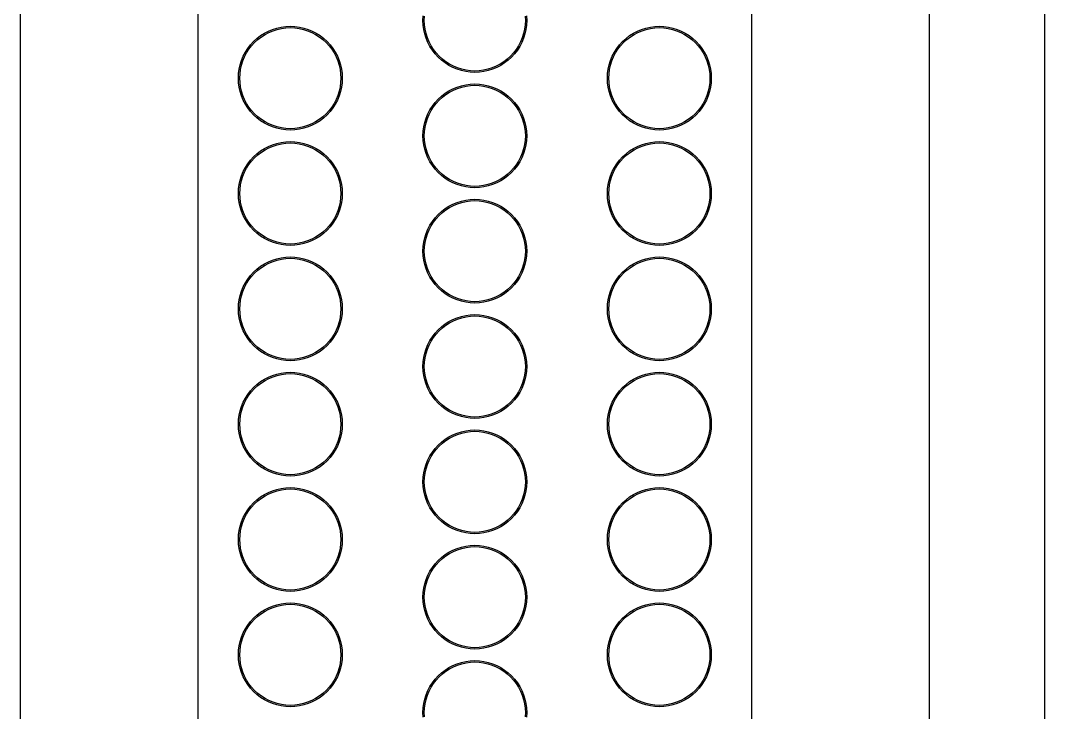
# Model space of a CAD drawing. Header units: millimetres. Extents: x 0 to 2022, y -1000001 to 2287.
# Drawn here: x 120 to 564, y 835 to 1135 of the extents above; entities that cross this region are included whole.
import ezdxf

# ---------------------------------------------------------------- set-up
doc = ezdxf.new("R2010")
doc.units = ezdxf.units.MM
doc.layers.add('DRAWING', color=7, linetype='Continuous')

msp = doc.modelspace()

# ---------------------------------------------------------------- linework, layer by layer
at = {"layer": 'DRAWING', "linetype": 'CONTINUOUS', "true_color": 0x111111}
for p, q in [((120, 320), (120, 2200)), ((120, 320), (120, 2200)), ((514, 2200), (514, 320)), ((514, 2200), (514, 320))]:
    msp.add_line(p, q, dxfattribs=at)
at = {"layer": 'DRAWING', "linetype": 'CONTINUOUS', "true_color": 0xff6a00}
msp.add_line((564, 2200), (564, 320), dxfattribs=at)
at = {"layer": 'DRAWING', "linetype": 'CONTINUOUS', "true_color": 0x222222}
for p, q in [((197, 335), (197, 2185)), ((437, 2185), (437, 335))]:
    msp.add_line(p, q, dxfattribs=at)
at = {"layer": 'DRAWING', "linetype": 'CONTINUOUS', "true_color": 0xff1a1a}
for points in [[(339.41, 1136.96), (339.5, 1135), (339.5, 1135), (339.41, 1133.04), (339.16, 1131.09), (338.73, 1129.18), (338.14, 1127.3), (337.39, 1125.49), (336.49, 1123.75), (335.43, 1122.09), (334.24, 1120.54), (332.91, 1119.09), (331.46, 1117.76), (329.91, 1116.57), (328.25, 1115.51), (326.51, 1114.61), (324.7, 1113.86), (322.82, 1113.27), (320.91, 1112.84), (318.96, 1112.59), (317, 1112.5), (315.04, 1112.59), (313.09, 1112.84), (311.18, 1113.27), (309.3, 1113.86), (307.49, 1114.61), (305.75, 1115.51), (304.09, 1116.57), (302.54, 1117.76), (301.09, 1119.09), (299.76, 1120.54), (298.57, 1122.09), (297.51, 1123.75), (296.61, 1125.49), (295.86, 1127.3), (295.27, 1129.18), (294.84, 1131.09), (294.59, 1133.04), (294.5, 1135), (294.59, 1136.96)], [(294.59, 833.04), (294.5, 835), (294.59, 836.96), (294.84, 838.91), (295.27, 840.82), (295.86, 842.7), (296.61, 844.51), (297.51, 846.25), (298.57, 847.91), (299.76, 849.46), (301.09, 850.91), (302.54, 852.24), (304.09, 853.43), (305.75, 854.49), (307.49, 855.39), (309.3, 856.14), (311.18, 856.73), (313.09, 857.16), (315.04, 857.41), (317, 857.5), (318.96, 857.41), (320.91, 857.16), (322.82, 856.73), (324.7, 856.14), (326.51, 855.39), (328.25, 854.49), (329.91, 853.43), (331.46, 852.24), (332.91, 850.91), (334.24, 849.46), (335.43, 847.91), (336.49, 846.25), (337.39, 844.51), (338.14, 842.7), (338.73, 840.82), (339.16, 838.91), (339.41, 836.96), (339.5, 835), (339.5, 835), (339.41, 833.04)]]:
    msp.add_lwpolyline(points, dxfattribs=at)
at = {"layer": 'DRAWING', "linetype": 'CONTINUOUS', "true_color": 0x111111}
for points in [[(338.82, 1136.91), (338.9, 1135), (338.9, 1135), (338.82, 1133.09), (338.57, 1131.2), (338.15, 1129.33), (337.58, 1127.51), (336.85, 1125.74), (335.97, 1124.05), (334.94, 1122.44), (333.78, 1120.92), (332.49, 1119.51), (331.08, 1118.22), (329.56, 1117.06), (327.95, 1116.03), (326.26, 1115.15), (324.49, 1114.42), (322.67, 1113.85), (320.8, 1113.43), (318.91, 1113.18), (317, 1113.1), (315.09, 1113.18), (313.2, 1113.43), (311.33, 1113.85), (309.51, 1114.42), (307.74, 1115.15), (306.05, 1116.03), (304.44, 1117.06), (302.92, 1118.22), (301.51, 1119.51), (300.22, 1120.92), (299.06, 1122.44), (298.03, 1124.05), (297.15, 1125.74), (296.42, 1127.51), (295.85, 1129.33), (295.43, 1131.2), (295.18, 1133.09), (295.1, 1135), (295.18, 1136.91)], [(295.18, 833.09), (295.1, 835), (295.18, 836.91), (295.43, 838.8), (295.85, 840.67), (296.42, 842.49), (297.15, 844.26), (298.03, 845.95), (299.06, 847.56), (300.22, 849.08), (301.51, 850.49), (302.92, 851.78), (304.44, 852.94), (306.05, 853.97), (307.74, 854.85), (309.51, 855.58), (311.33, 856.15), (313.2, 856.57), (315.09, 856.82), (317, 856.9), (318.91, 856.82), (320.8, 856.57), (322.67, 856.15), (324.49, 855.58), (326.26, 854.85), (327.95, 853.97), (329.56, 852.94), (331.08, 851.78), (332.49, 850.49), (333.78, 849.08), (334.94, 847.56), (335.97, 845.95), (336.85, 844.26), (337.58, 842.49), (338.15, 840.67), (338.57, 838.8), (338.82, 836.91), (338.9, 835), (338.9, 835), (338.82, 833.09)]]:
    msp.add_lwpolyline(points, dxfattribs=at)
at = {"layer": 'DRAWING', "linetype": 'CONTINUOUS', "true_color": 0xff1a1a}
for points in [[(259.5, 1110), (259.41, 1108.04), (259.16, 1106.09), (258.73, 1104.18), (258.14, 1102.3), (257.39, 1100.49), (256.49, 1098.75), (255.43, 1097.09), (254.24, 1095.54), (252.91, 1094.09), (251.46, 1092.76), (249.91, 1091.57), (248.25, 1090.51), (246.51, 1089.61), (244.7, 1088.86), (242.82, 1088.27), (240.91, 1087.84), (238.96, 1087.59), (237, 1087.5), (235.04, 1087.59), (233.09, 1087.84), (231.18, 1088.27), (229.3, 1088.86), (227.49, 1089.61), (225.75, 1090.51), (224.09, 1091.57), (222.54, 1092.76), (221.09, 1094.09), (219.76, 1095.54), (218.57, 1097.09), (217.51, 1098.75), (216.61, 1100.49), (215.86, 1102.3), (215.27, 1104.18), (214.84, 1106.09), (214.59, 1108.04), (214.5, 1110), (214.59, 1111.96), (214.84, 1113.91), (215.27, 1115.82), (215.86, 1117.7), (216.61, 1119.51), (217.51, 1121.25), (218.57, 1122.91), (219.76, 1124.46), (221.09, 1125.91), (222.54, 1127.24), (224.09, 1128.43), (225.75, 1129.49), (227.49, 1130.39), (229.3, 1131.14), (231.18, 1131.73), (233.09, 1132.16), (235.04, 1132.41), (237, 1132.5), (238.96, 1132.41), (240.91, 1132.16), (242.82, 1131.73), (244.7, 1131.14), (246.51, 1130.39), (248.25, 1129.49), (249.91, 1128.43), (251.46, 1127.24), (252.91, 1125.91), (254.24, 1124.46), (255.43, 1122.91), (256.49, 1121.25), (257.39, 1119.51), (258.14, 1117.7), (258.73, 1115.82), (259.16, 1113.91), (259.41, 1111.96), (259.5, 1110)], [(419.5, 1110), (419.41, 1108.04), (419.16, 1106.09), (418.73, 1104.18), (418.14, 1102.3), (417.39, 1100.49), (416.49, 1098.75), (415.43, 1097.09), (414.24, 1095.54), (412.91, 1094.09), (411.46, 1092.76), (409.91, 1091.57), (408.25, 1090.51), (406.51, 1089.61), (404.7, 1088.86), (402.82, 1088.27), (400.91, 1087.84), (398.96, 1087.59), (397, 1087.5), (395.04, 1087.59), (393.09, 1087.84), (391.18, 1088.27), (389.3, 1088.86), (387.49, 1089.61), (385.75, 1090.51), (384.09, 1091.57), (382.54, 1092.76), (381.09, 1094.09), (379.76, 1095.54), (378.57, 1097.09), (377.51, 1098.75), (376.61, 1100.49), (375.86, 1102.3), (375.27, 1104.18), (374.84, 1106.09), (374.59, 1108.04), (374.5, 1110), (374.59, 1111.96), (374.84, 1113.91), (375.27, 1115.82), (375.86, 1117.7), (376.61, 1119.51), (377.51, 1121.25), (378.57, 1122.91), (379.76, 1124.46), (381.09, 1125.91), (382.54, 1127.24), (384.09, 1128.43), (385.75, 1129.49), (387.49, 1130.39), (389.3, 1131.14), (391.18, 1131.73), (393.09, 1132.16), (395.04, 1132.41), (397, 1132.5), (398.96, 1132.41), (400.91, 1132.16), (402.82, 1131.73), (404.7, 1131.14), (406.51, 1130.39), (408.25, 1129.49), (409.91, 1128.43), (411.46, 1127.24), (412.91, 1125.91), (414.24, 1124.46), (415.43, 1122.91), (416.49, 1121.25), (417.39, 1119.51), (418.14, 1117.7), (418.73, 1115.82), (419.16, 1113.91), (419.41, 1111.96), (419.5, 1110)], [(339.5, 1085), (339.41, 1083.04), (339.16, 1081.09), (338.73, 1079.18), (338.14, 1077.3), (337.39, 1075.49), (336.49, 1073.75), (335.43, 1072.09), (334.24, 1070.54), (332.91, 1069.09), (331.46, 1067.76), (329.91, 1066.57), (328.25, 1065.51), (326.51, 1064.61), (324.7, 1063.86), (322.82, 1063.27), (320.91, 1062.84), (318.96, 1062.59), (317, 1062.5), (315.04, 1062.59), (313.09, 1062.84), (311.18, 1063.27), (309.3, 1063.86), (307.49, 1064.61), (305.75, 1065.51), (304.09, 1066.57), (302.54, 1067.76), (301.09, 1069.09), (299.76, 1070.54), (298.57, 1072.09), (297.51, 1073.75), (296.61, 1075.49), (295.86, 1077.3), (295.27, 1079.18), (294.84, 1081.09), (294.59, 1083.04), (294.5, 1085), (294.59, 1086.96), (294.84, 1088.91), (295.27, 1090.82), (295.86, 1092.7), (296.61, 1094.51), (297.51, 1096.25), (298.57, 1097.91), (299.76, 1099.46), (301.09, 1100.91), (302.54, 1102.24), (304.09, 1103.43), (305.75, 1104.49), (307.49, 1105.39), (309.3, 1106.14), (311.18, 1106.73), (313.09, 1107.16), (315.04, 1107.41), (317, 1107.5), (318.96, 1107.41), (320.91, 1107.16), (322.82, 1106.73), (324.7, 1106.14), (326.51, 1105.39), (328.25, 1104.49), (329.91, 1103.43), (331.46, 1102.24), (332.91, 1100.91), (334.24, 1099.46), (335.43, 1097.91), (336.49, 1096.25), (337.39, 1094.51), (338.14, 1092.7), (338.73, 1090.82), (339.16, 1088.91), (339.41, 1086.96), (339.5, 1085)], [(259.5, 1060), (259.41, 1058.04), (259.16, 1056.09), (258.73, 1054.18), (258.14, 1052.3), (257.39, 1050.49), (256.49, 1048.75), (255.43, 1047.09), (254.24, 1045.54), (252.91, 1044.09), (251.46, 1042.76), (249.91, 1041.57), (248.25, 1040.51), (246.51, 1039.61), (244.7, 1038.86), (242.82, 1038.27), (240.91, 1037.84), (238.96, 1037.59), (237, 1037.5), (235.04, 1037.59), (233.09, 1037.84), (231.18, 1038.27), (229.3, 1038.86), (227.49, 1039.61), (225.75, 1040.51), (224.09, 1041.57), (222.54, 1042.76), (221.09, 1044.09), (219.76, 1045.54), (218.57, 1047.09), (217.51, 1048.75), (216.61, 1050.49), (215.86, 1052.3), (215.27, 1054.18), (214.84, 1056.09), (214.59, 1058.04), (214.5, 1060), (214.59, 1061.96), (214.84, 1063.91), (215.27, 1065.82), (215.86, 1067.7), (216.61, 1069.51), (217.51, 1071.25), (218.57, 1072.91), (219.76, 1074.46), (221.09, 1075.91), (222.54, 1077.24), (224.09, 1078.43), (225.75, 1079.49), (227.49, 1080.39), (229.3, 1081.14), (231.18, 1081.73), (233.09, 1082.16), (235.04, 1082.41), (237, 1082.5), (238.96, 1082.41), (240.91, 1082.16), (242.82, 1081.73), (244.7, 1081.14), (246.51, 1080.39), (248.25, 1079.49), (249.91, 1078.43), (251.46, 1077.24), (252.91, 1075.91), (254.24, 1074.46), (255.43, 1072.91), (256.49, 1071.25), (257.39, 1069.51), (258.14, 1067.7), (258.73, 1065.82), (259.16, 1063.91), (259.41, 1061.96), (259.5, 1060)], [(419.5, 1060), (419.41, 1058.04), (419.16, 1056.09), (418.73, 1054.18), (418.14, 1052.3), (417.39, 1050.49), (416.49, 1048.75), (415.43, 1047.09), (414.24, 1045.54), (412.91, 1044.09), (411.46, 1042.76), (409.91, 1041.57), (408.25, 1040.51), (406.51, 1039.61), (404.7, 1038.86), (402.82, 1038.27), (400.91, 1037.84), (398.96, 1037.59), (397, 1037.5), (395.04, 1037.59), (393.09, 1037.84), (391.18, 1038.27), (389.3, 1038.86), (387.49, 1039.61), (385.75, 1040.51), (384.09, 1041.57), (382.54, 1042.76), (381.09, 1044.09), (379.76, 1045.54), (378.57, 1047.09), (377.51, 1048.75), (376.61, 1050.49), (375.86, 1052.3), (375.27, 1054.18), (374.84, 1056.09), (374.59, 1058.04), (374.5, 1060), (374.59, 1061.96), (374.84, 1063.91), (375.27, 1065.82), (375.86, 1067.7), (376.61, 1069.51), (377.51, 1071.25), (378.57, 1072.91), (379.76, 1074.46), (381.09, 1075.91), (382.54, 1077.24), (384.09, 1078.43), (385.75, 1079.49), (387.49, 1080.39), (389.3, 1081.14), (391.18, 1081.73), (393.09, 1082.16), (395.04, 1082.41), (397, 1082.5), (398.96, 1082.41), (400.91, 1082.16), (402.82, 1081.73), (404.7, 1081.14), (406.51, 1080.39), (408.25, 1079.49), (409.91, 1078.43), (411.46, 1077.24), (412.91, 1075.91), (414.24, 1074.46), (415.43, 1072.91), (416.49, 1071.25), (417.39, 1069.51), (418.14, 1067.7), (418.73, 1065.82), (419.16, 1063.91), (419.41, 1061.96), (419.5, 1060)], [(339.5, 1035), (339.41, 1033.04), (339.16, 1031.09), (338.73, 1029.18), (338.14, 1027.3), (337.39, 1025.49), (336.49, 1023.75), (335.43, 1022.09), (334.24, 1020.54), (332.91, 1019.09), (331.46, 1017.76), (329.91, 1016.57), (328.25, 1015.51), (326.51, 1014.61), (324.7, 1013.86), (322.82, 1013.27), (320.91, 1012.84), (318.96, 1012.59), (317, 1012.5), (315.04, 1012.59), (313.09, 1012.84), (311.18, 1013.27), (309.3, 1013.86), (307.49, 1014.61), (305.75, 1015.51), (304.09, 1016.57), (302.54, 1017.76), (301.09, 1019.09), (299.76, 1020.54), (298.57, 1022.09), (297.51, 1023.75), (296.61, 1025.49), (295.86, 1027.3), (295.27, 1029.18), (294.84, 1031.09), (294.59, 1033.04), (294.5, 1035), (294.59, 1036.96), (294.84, 1038.91), (295.27, 1040.82), (295.86, 1042.7), (296.61, 1044.51), (297.51, 1046.25), (298.57, 1047.91), (299.76, 1049.46), (301.09, 1050.91), (302.54, 1052.24), (304.09, 1053.43), (305.75, 1054.49), (307.49, 1055.39), (309.3, 1056.14), (311.18, 1056.73), (313.09, 1057.16), (315.04, 1057.41), (317, 1057.5), (318.96, 1057.41), (320.91, 1057.16), (322.82, 1056.73), (324.7, 1056.14), (326.51, 1055.39), (328.25, 1054.49), (329.91, 1053.43), (331.46, 1052.24), (332.91, 1050.91), (334.24, 1049.46), (335.43, 1047.91), (336.49, 1046.25), (337.39, 1044.51), (338.14, 1042.7), (338.73, 1040.82), (339.16, 1038.91), (339.41, 1036.96), (339.5, 1035)], [(259.5, 1010), (259.41, 1008.04), (259.16, 1006.09), (258.73, 1004.18), (258.14, 1002.3), (257.39, 1000.49), (256.49, 998.75), (255.43, 997.09), (254.24, 995.54), (252.91, 994.09), (251.46, 992.76), (249.91, 991.57), (248.25, 990.51), (246.51, 989.61), (244.7, 988.86), (242.82, 988.27), (240.91, 987.84), (238.96, 987.59), (237, 987.5), (235.04, 987.59), (233.09, 987.84), (231.18, 988.27), (229.3, 988.86), (227.49, 989.61), (225.75, 990.51), (224.09, 991.57), (222.54, 992.76), (221.09, 994.09), (219.76, 995.54), (218.57, 997.09), (217.51, 998.75), (216.61, 1000.49), (215.86, 1002.3), (215.27, 1004.18), (214.84, 1006.09), (214.59, 1008.04), (214.5, 1010), (214.59, 1011.96), (214.84, 1013.91), (215.27, 1015.82), (215.86, 1017.7), (216.61, 1019.51), (217.51, 1021.25), (218.57, 1022.91), (219.76, 1024.46), (221.09, 1025.91), (222.54, 1027.24), (224.09, 1028.43), (225.75, 1029.49), (227.49, 1030.39), (229.3, 1031.14), (231.18, 1031.73), (233.09, 1032.16), (235.04, 1032.41), (237, 1032.5), (238.96, 1032.41), (240.91, 1032.16), (242.82, 1031.73), (244.7, 1031.14), (246.51, 1030.39), (248.25, 1029.49), (249.91, 1028.43), (251.46, 1027.24), (252.91, 1025.91), (254.24, 1024.46), (255.43, 1022.91), (256.49, 1021.25), (257.39, 1019.51), (258.14, 1017.7), (258.73, 1015.82), (259.16, 1013.91), (259.41, 1011.96), (259.5, 1010)], [(419.5, 1010), (419.41, 1008.04), (419.16, 1006.09), (418.73, 1004.18), (418.14, 1002.3), (417.39, 1000.49), (416.49, 998.75), (415.43, 997.09), (414.24, 995.54), (412.91, 994.09), (411.46, 992.76), (409.91, 991.57), (408.25, 990.51), (406.51, 989.61), (404.7, 988.86), (402.82, 988.27), (400.91, 987.84), (398.96, 987.59), (397, 987.5), (395.04, 987.59), (393.09, 987.84), (391.18, 988.27), (389.3, 988.86), (387.49, 989.61), (385.75, 990.51), (384.09, 991.57), (382.54, 992.76), (381.09, 994.09), (379.76, 995.54), (378.57, 997.09), (377.51, 998.75), (376.61, 1000.49), (375.86, 1002.3), (375.27, 1004.18), (374.84, 1006.09), (374.59, 1008.04), (374.5, 1010), (374.59, 1011.96), (374.84, 1013.91), (375.27, 1015.82), (375.86, 1017.7), (376.61, 1019.51), (377.51, 1021.25), (378.57, 1022.91), (379.76, 1024.46), (381.09, 1025.91), (382.54, 1027.24), (384.09, 1028.43), (385.75, 1029.49), (387.49, 1030.39), (389.3, 1031.14), (391.18, 1031.73), (393.09, 1032.16), (395.04, 1032.41), (397, 1032.5), (398.96, 1032.41), (400.91, 1032.16), (402.82, 1031.73), (404.7, 1031.14), (406.51, 1030.39), (408.25, 1029.49), (409.91, 1028.43), (411.46, 1027.24), (412.91, 1025.91), (414.24, 1024.46), (415.43, 1022.91), (416.49, 1021.25), (417.39, 1019.51), (418.14, 1017.7), (418.73, 1015.82), (419.16, 1013.91), (419.41, 1011.96), (419.5, 1010)], [(339.5, 985), (339.41, 983.04), (339.16, 981.09), (338.73, 979.18), (338.14, 977.3), (337.39, 975.49), (336.49, 973.75), (335.43, 972.09), (334.24, 970.54), (332.91, 969.09), (331.46, 967.76), (329.91, 966.57), (328.25, 965.51), (326.51, 964.61), (324.7, 963.86), (322.82, 963.27), (320.91, 962.84), (318.96, 962.59), (317, 962.5), (315.04, 962.59), (313.09, 962.84), (311.18, 963.27), (309.3, 963.86), (307.49, 964.61), (305.75, 965.51), (304.09, 966.57), (302.54, 967.76), (301.09, 969.09), (299.76, 970.54), (298.57, 972.09), (297.51, 973.75), (296.61, 975.49), (295.86, 977.3), (295.27, 979.18), (294.84, 981.09), (294.59, 983.04), (294.5, 985), (294.59, 986.96), (294.84, 988.91), (295.27, 990.82), (295.86, 992.7), (296.61, 994.51), (297.51, 996.25), (298.57, 997.91), (299.76, 999.46), (301.09, 1000.91), (302.54, 1002.24), (304.09, 1003.43), (305.75, 1004.49), (307.49, 1005.39), (309.3, 1006.14), (311.18, 1006.73), (313.09, 1007.16), (315.04, 1007.41), (317, 1007.5), (318.96, 1007.41), (320.91, 1007.16), (322.82, 1006.73), (324.7, 1006.14), (326.51, 1005.39), (328.25, 1004.49), (329.91, 1003.43), (331.46, 1002.24), (332.91, 1000.91), (334.24, 999.46), (335.43, 997.91), (336.49, 996.25), (337.39, 994.51), (338.14, 992.7), (338.73, 990.82), (339.16, 988.91), (339.41, 986.96), (339.5, 985)], [(259.5, 960), (259.41, 958.04), (259.16, 956.09), (258.73, 954.18), (258.14, 952.3), (257.39, 950.49), (256.49, 948.75), (255.43, 947.09), (254.24, 945.54), (252.91, 944.09), (251.46, 942.76), (249.91, 941.57), (248.25, 940.51), (246.51, 939.61), (244.7, 938.86), (242.82, 938.27), (240.91, 937.84), (238.96, 937.59), (237, 937.5), (235.04, 937.59), (233.09, 937.84), (231.18, 938.27), (229.3, 938.86), (227.49, 939.61), (225.75, 940.51), (224.09, 941.57), (222.54, 942.76), (221.09, 944.09), (219.76, 945.54), (218.57, 947.09), (217.51, 948.75), (216.61, 950.49), (215.86, 952.3), (215.27, 954.18), (214.84, 956.09), (214.59, 958.04), (214.5, 960), (214.59, 961.96), (214.84, 963.91), (215.27, 965.82), (215.86, 967.7), (216.61, 969.51), (217.51, 971.25), (218.57, 972.91), (219.76, 974.46), (221.09, 975.91), (222.54, 977.24), (224.09, 978.43), (225.75, 979.49), (227.49, 980.39), (229.3, 981.14), (231.18, 981.73), (233.09, 982.16), (235.04, 982.41), (237, 982.5), (238.96, 982.41), (240.91, 982.16), (242.82, 981.73), (244.7, 981.14), (246.51, 980.39), (248.25, 979.49), (249.91, 978.43), (251.46, 977.24), (252.91, 975.91), (254.24, 974.46), (255.43, 972.91), (256.49, 971.25), (257.39, 969.51), (258.14, 967.7), (258.73, 965.82), (259.16, 963.91), (259.41, 961.96), (259.5, 960)], [(419.5, 960), (419.41, 958.04), (419.16, 956.09), (418.73, 954.18), (418.14, 952.3), (417.39, 950.49), (416.49, 948.75), (415.43, 947.09), (414.24, 945.54), (412.91, 944.09), (411.46, 942.76), (409.91, 941.57), (408.25, 940.51), (406.51, 939.61), (404.7, 938.86), (402.82, 938.27), (400.91, 937.84), (398.96, 937.59), (397, 937.5), (395.04, 937.59), (393.09, 937.84), (391.18, 938.27), (389.3, 938.86), (387.49, 939.61), (385.75, 940.51), (384.09, 941.57), (382.54, 942.76), (381.09, 944.09), (379.76, 945.54), (378.57, 947.09), (377.51, 948.75), (376.61, 950.49), (375.86, 952.3), (375.27, 954.18), (374.84, 956.09), (374.59, 958.04), (374.5, 960), (374.59, 961.96), (374.84, 963.91), (375.27, 965.82), (375.86, 967.7), (376.61, 969.51), (377.51, 971.25), (378.57, 972.91), (379.76, 974.46), (381.09, 975.91), (382.54, 977.24), (384.09, 978.43), (385.75, 979.49), (387.49, 980.39), (389.3, 981.14), (391.18, 981.73), (393.09, 982.16), (395.04, 982.41), (397, 982.5), (398.96, 982.41), (400.91, 982.16), (402.82, 981.73), (404.7, 981.14), (406.51, 980.39), (408.25, 979.49), (409.91, 978.43), (411.46, 977.24), (412.91, 975.91), (414.24, 974.46), (415.43, 972.91), (416.49, 971.25), (417.39, 969.51), (418.14, 967.7), (418.73, 965.82), (419.16, 963.91), (419.41, 961.96), (419.5, 960)], [(339.5, 935), (339.41, 933.04), (339.16, 931.09), (338.73, 929.18), (338.14, 927.3), (337.39, 925.49), (336.49, 923.75), (335.43, 922.09), (334.24, 920.54), (332.91, 919.09), (331.46, 917.76), (329.91, 916.57), (328.25, 915.51), (326.51, 914.61), (324.7, 913.86), (322.82, 913.27), (320.91, 912.84), (318.96, 912.59), (317, 912.5), (315.04, 912.59), (313.09, 912.84), (311.18, 913.27), (309.3, 913.86), (307.49, 914.61), (305.75, 915.51), (304.09, 916.57), (302.54, 917.76), (301.09, 919.09), (299.76, 920.54), (298.57, 922.09), (297.51, 923.75), (296.61, 925.49), (295.86, 927.3), (295.27, 929.18), (294.84, 931.09), (294.59, 933.04), (294.5, 935), (294.59, 936.96), (294.84, 938.91), (295.27, 940.82), (295.86, 942.7), (296.61, 944.51), (297.51, 946.25), (298.57, 947.91), (299.76, 949.46), (301.09, 950.91), (302.54, 952.24), (304.09, 953.43), (305.75, 954.49), (307.49, 955.39), (309.3, 956.14), (311.18, 956.73), (313.09, 957.16), (315.04, 957.41), (317, 957.5), (318.96, 957.41), (320.91, 957.16), (322.82, 956.73), (324.7, 956.14), (326.51, 955.39), (328.25, 954.49), (329.91, 953.43), (331.46, 952.24), (332.91, 950.91), (334.24, 949.46), (335.43, 947.91), (336.49, 946.25), (337.39, 944.51), (338.14, 942.7), (338.73, 940.82), (339.16, 938.91), (339.41, 936.96), (339.5, 935)], [(259.5, 910), (259.41, 908.04), (259.16, 906.09), (258.73, 904.18), (258.14, 902.3), (257.39, 900.49), (256.49, 898.75), (255.43, 897.09), (254.24, 895.54), (252.91, 894.09), (251.46, 892.76), (249.91, 891.57), (248.25, 890.51), (246.51, 889.61), (244.7, 888.86), (242.82, 888.27), (240.91, 887.84), (238.96, 887.59), (237, 887.5), (235.04, 887.59), (233.09, 887.84), (231.18, 888.27), (229.3, 888.86), (227.49, 889.61), (225.75, 890.51), (224.09, 891.57), (222.54, 892.76), (221.09, 894.09), (219.76, 895.54), (218.57, 897.09), (217.51, 898.75), (216.61, 900.49), (215.86, 902.3), (215.27, 904.18), (214.84, 906.09), (214.59, 908.04), (214.5, 910), (214.59, 911.96), (214.84, 913.91), (215.27, 915.82), (215.86, 917.7), (216.61, 919.51), (217.51, 921.25), (218.57, 922.91), (219.76, 924.46), (221.09, 925.91), (222.54, 927.24), (224.09, 928.43), (225.75, 929.49), (227.49, 930.39), (229.3, 931.14), (231.18, 931.73), (233.09, 932.16), (235.04, 932.41), (237, 932.5), (238.96, 932.41), (240.91, 932.16), (242.82, 931.73), (244.7, 931.14), (246.51, 930.39), (248.25, 929.49), (249.91, 928.43), (251.46, 927.24), (252.91, 925.91), (254.24, 924.46), (255.43, 922.91), (256.49, 921.25), (257.39, 919.51), (258.14, 917.7), (258.73, 915.82), (259.16, 913.91), (259.41, 911.96), (259.5, 910)], [(419.5, 910), (419.41, 908.04), (419.16, 906.09), (418.73, 904.18), (418.14, 902.3), (417.39, 900.49), (416.49, 898.75), (415.43, 897.09), (414.24, 895.54), (412.91, 894.09), (411.46, 892.76), (409.91, 891.57), (408.25, 890.51), (406.51, 889.61), (404.7, 888.86), (402.82, 888.27), (400.91, 887.84), (398.96, 887.59), (397, 887.5), (395.04, 887.59), (393.09, 887.84), (391.18, 888.27), (389.3, 888.86), (387.49, 889.61), (385.75, 890.51), (384.09, 891.57), (382.54, 892.76), (381.09, 894.09), (379.76, 895.54), (378.57, 897.09), (377.51, 898.75), (376.61, 900.49), (375.86, 902.3), (375.27, 904.18), (374.84, 906.09), (374.59, 908.04), (374.5, 910), (374.59, 911.96), (374.84, 913.91), (375.27, 915.82), (375.86, 917.7), (376.61, 919.51), (377.51, 921.25), (378.57, 922.91), (379.76, 924.46), (381.09, 925.91), (382.54, 927.24), (384.09, 928.43), (385.75, 929.49), (387.49, 930.39), (389.3, 931.14), (391.18, 931.73), (393.09, 932.16), (395.04, 932.41), (397, 932.5), (398.96, 932.41), (400.91, 932.16), (402.82, 931.73), (404.7, 931.14), (406.51, 930.39), (408.25, 929.49), (409.91, 928.43), (411.46, 927.24), (412.91, 925.91), (414.24, 924.46), (415.43, 922.91), (416.49, 921.25), (417.39, 919.51), (418.14, 917.7), (418.73, 915.82), (419.16, 913.91), (419.41, 911.96), (419.5, 910)], [(339.5, 885), (339.41, 883.04), (339.16, 881.09), (338.73, 879.18), (338.14, 877.3), (337.39, 875.49), (336.49, 873.75), (335.43, 872.09), (334.24, 870.54), (332.91, 869.09), (331.46, 867.76), (329.91, 866.57), (328.25, 865.51), (326.51, 864.61), (324.7, 863.86), (322.82, 863.27), (320.91, 862.84), (318.96, 862.59), (317, 862.5), (315.04, 862.59), (313.09, 862.84), (311.18, 863.27), (309.3, 863.86), (307.49, 864.61), (305.75, 865.51), (304.09, 866.57), (302.54, 867.76), (301.09, 869.09), (299.76, 870.54), (298.57, 872.09), (297.51, 873.75), (296.61, 875.49), (295.86, 877.3), (295.27, 879.18), (294.84, 881.09), (294.59, 883.04), (294.5, 885), (294.59, 886.96), (294.84, 888.91), (295.27, 890.82), (295.86, 892.7), (296.61, 894.51), (297.51, 896.25), (298.57, 897.91), (299.76, 899.46), (301.09, 900.91), (302.54, 902.24), (304.09, 903.43), (305.75, 904.49), (307.49, 905.39), (309.3, 906.14), (311.18, 906.73), (313.09, 907.16), (315.04, 907.41), (317, 907.5), (318.96, 907.41), (320.91, 907.16), (322.82, 906.73), (324.7, 906.14), (326.51, 905.39), (328.25, 904.49), (329.91, 903.43), (331.46, 902.24), (332.91, 900.91), (334.24, 899.46), (335.43, 897.91), (336.49, 896.25), (337.39, 894.51), (338.14, 892.7), (338.73, 890.82), (339.16, 888.91), (339.41, 886.96), (339.5, 885)], [(259.5, 860), (259.41, 858.04), (259.16, 856.09), (258.73, 854.18), (258.14, 852.3), (257.39, 850.49), (256.49, 848.75), (255.43, 847.09), (254.24, 845.54), (252.91, 844.09), (251.46, 842.76), (249.91, 841.57), (248.25, 840.51), (246.51, 839.61), (244.7, 838.86), (242.82, 838.27), (240.91, 837.84), (238.96, 837.59), (237, 837.5), (235.04, 837.59), (233.09, 837.84), (231.18, 838.27), (229.3, 838.86), (227.49, 839.61), (225.75, 840.51), (224.09, 841.57), (222.54, 842.76), (221.09, 844.09), (219.76, 845.54), (218.57, 847.09), (217.51, 848.75), (216.61, 850.49), (215.86, 852.3), (215.27, 854.18), (214.84, 856.09), (214.59, 858.04), (214.5, 860), (214.59, 861.96), (214.84, 863.91), (215.27, 865.82), (215.86, 867.7), (216.61, 869.51), (217.51, 871.25), (218.57, 872.91), (219.76, 874.46), (221.09, 875.91), (222.54, 877.24), (224.09, 878.43), (225.75, 879.49), (227.49, 880.39), (229.3, 881.14), (231.18, 881.73), (233.09, 882.16), (235.04, 882.41), (237, 882.5), (238.96, 882.41), (240.91, 882.16), (242.82, 881.73), (244.7, 881.14), (246.51, 880.39), (248.25, 879.49), (249.91, 878.43), (251.46, 877.24), (252.91, 875.91), (254.24, 874.46), (255.43, 872.91), (256.49, 871.25), (257.39, 869.51), (258.14, 867.7), (258.73, 865.82), (259.16, 863.91), (259.41, 861.96), (259.5, 860)], [(419.5, 860), (419.41, 858.04), (419.16, 856.09), (418.73, 854.18), (418.14, 852.3), (417.39, 850.49), (416.49, 848.75), (415.43, 847.09), (414.24, 845.54), (412.91, 844.09), (411.46, 842.76), (409.91, 841.57), (408.25, 840.51), (406.51, 839.61), (404.7, 838.86), (402.82, 838.27), (400.91, 837.84), (398.96, 837.59), (397, 837.5), (395.04, 837.59), (393.09, 837.84), (391.18, 838.27), (389.3, 838.86), (387.49, 839.61), (385.75, 840.51), (384.09, 841.57), (382.54, 842.76), (381.09, 844.09), (379.76, 845.54), (378.57, 847.09), (377.51, 848.75), (376.61, 850.49), (375.86, 852.3), (375.27, 854.18), (374.84, 856.09), (374.59, 858.04), (374.5, 860), (374.59, 861.96), (374.84, 863.91), (375.27, 865.82), (375.86, 867.7), (376.61, 869.51), (377.51, 871.25), (378.57, 872.91), (379.76, 874.46), (381.09, 875.91), (382.54, 877.24), (384.09, 878.43), (385.75, 879.49), (387.49, 880.39), (389.3, 881.14), (391.18, 881.73), (393.09, 882.16), (395.04, 882.41), (397, 882.5), (398.96, 882.41), (400.91, 882.16), (402.82, 881.73), (404.7, 881.14), (406.51, 880.39), (408.25, 879.49), (409.91, 878.43), (411.46, 877.24), (412.91, 875.91), (414.24, 874.46), (415.43, 872.91), (416.49, 871.25), (417.39, 869.51), (418.14, 867.7), (418.73, 865.82), (419.16, 863.91), (419.41, 861.96), (419.5, 860)]]:
    msp.add_lwpolyline(points, close=True, dxfattribs=at)
at = {"layer": 'DRAWING', "linetype": 'CONTINUOUS', "true_color": 0x111111}
for points in [[(258.9, 1110), (258.82, 1108.09), (258.57, 1106.2), (258.15, 1104.33), (257.58, 1102.51), (256.85, 1100.74), (255.97, 1099.05), (254.94, 1097.44), (253.78, 1095.92), (252.49, 1094.51), (251.08, 1093.22), (249.56, 1092.06), (247.95, 1091.03), (246.26, 1090.15), (244.49, 1089.42), (242.67, 1088.85), (240.8, 1088.43), (238.91, 1088.18), (237, 1088.1), (235.09, 1088.18), (233.2, 1088.43), (231.33, 1088.85), (229.51, 1089.42), (227.74, 1090.15), (226.05, 1091.03), (224.44, 1092.06), (222.92, 1093.22), (221.51, 1094.51), (220.22, 1095.92), (219.06, 1097.44), (218.03, 1099.05), (217.15, 1100.74), (216.42, 1102.51), (215.85, 1104.33), (215.43, 1106.2), (215.18, 1108.09), (215.1, 1110), (215.18, 1111.91), (215.43, 1113.8), (215.85, 1115.67), (216.42, 1117.49), (217.15, 1119.26), (218.03, 1120.95), (219.06, 1122.56), (220.22, 1124.08), (221.51, 1125.49), (222.92, 1126.78), (224.44, 1127.94), (226.05, 1128.97), (227.74, 1129.85), (229.51, 1130.58), (231.33, 1131.15), (233.2, 1131.57), (235.09, 1131.82), (237, 1131.9), (238.91, 1131.82), (240.8, 1131.57), (242.67, 1131.15), (244.49, 1130.58), (246.26, 1129.85), (247.95, 1128.97), (249.56, 1127.94), (251.08, 1126.78), (252.49, 1125.49), (253.78, 1124.08), (254.94, 1122.56), (255.97, 1120.95), (256.85, 1119.26), (257.58, 1117.49), (258.15, 1115.67), (258.57, 1113.8), (258.82, 1111.91), (258.9, 1110)], [(418.9, 1110), (418.82, 1108.09), (418.57, 1106.2), (418.15, 1104.33), (417.58, 1102.51), (416.85, 1100.74), (415.97, 1099.05), (414.94, 1097.44), (413.78, 1095.92), (412.49, 1094.51), (411.08, 1093.22), (409.56, 1092.06), (407.95, 1091.03), (406.26, 1090.15), (404.49, 1089.42), (402.67, 1088.85), (400.8, 1088.43), (398.91, 1088.18), (397, 1088.1), (395.09, 1088.18), (393.2, 1088.43), (391.33, 1088.85), (389.51, 1089.42), (387.74, 1090.15), (386.05, 1091.03), (384.44, 1092.06), (382.92, 1093.22), (381.51, 1094.51), (380.22, 1095.92), (379.06, 1097.44), (378.03, 1099.05), (377.15, 1100.74), (376.42, 1102.51), (375.85, 1104.33), (375.43, 1106.2), (375.18, 1108.09), (375.1, 1110), (375.18, 1111.91), (375.43, 1113.8), (375.85, 1115.67), (376.42, 1117.49), (377.15, 1119.26), (378.03, 1120.95), (379.06, 1122.56), (380.22, 1124.08), (381.51, 1125.49), (382.92, 1126.78), (384.44, 1127.94), (386.05, 1128.97), (387.74, 1129.85), (389.51, 1130.58), (391.33, 1131.15), (393.2, 1131.57), (395.09, 1131.82), (397, 1131.9), (398.91, 1131.82), (400.8, 1131.57), (402.67, 1131.15), (404.49, 1130.58), (406.26, 1129.85), (407.95, 1128.97), (409.56, 1127.94), (411.08, 1126.78), (412.49, 1125.49), (413.78, 1124.08), (414.94, 1122.56), (415.97, 1120.95), (416.85, 1119.26), (417.58, 1117.49), (418.15, 1115.67), (418.57, 1113.8), (418.82, 1111.91), (418.9, 1110)], [(338.9, 1085), (338.82, 1083.09), (338.57, 1081.2), (338.15, 1079.33), (337.58, 1077.51), (336.85, 1075.74), (335.97, 1074.05), (334.94, 1072.44), (333.78, 1070.92), (332.49, 1069.51), (331.08, 1068.22), (329.56, 1067.06), (327.95, 1066.03), (326.26, 1065.15), (324.49, 1064.42), (322.67, 1063.85), (320.8, 1063.43), (318.91, 1063.18), (317, 1063.1), (315.09, 1063.18), (313.2, 1063.43), (311.33, 1063.85), (309.51, 1064.42), (307.74, 1065.15), (306.05, 1066.03), (304.44, 1067.06), (302.92, 1068.22), (301.51, 1069.51), (300.22, 1070.92), (299.06, 1072.44), (298.03, 1074.05), (297.15, 1075.74), (296.42, 1077.51), (295.85, 1079.33), (295.43, 1081.2), (295.18, 1083.09), (295.1, 1085), (295.18, 1086.91), (295.43, 1088.8), (295.85, 1090.67), (296.42, 1092.49), (297.15, 1094.26), (298.03, 1095.95), (299.06, 1097.56), (300.22, 1099.08), (301.51, 1100.49), (302.92, 1101.78), (304.44, 1102.94), (306.05, 1103.97), (307.74, 1104.85), (309.51, 1105.58), (311.33, 1106.15), (313.2, 1106.57), (315.09, 1106.82), (317, 1106.9), (318.91, 1106.82), (320.8, 1106.57), (322.67, 1106.15), (324.49, 1105.58), (326.26, 1104.85), (327.95, 1103.97), (329.56, 1102.94), (331.08, 1101.78), (332.49, 1100.49), (333.78, 1099.08), (334.94, 1097.56), (335.97, 1095.95), (336.85, 1094.26), (337.58, 1092.49), (338.15, 1090.67), (338.57, 1088.8), (338.82, 1086.91), (338.9, 1085)], [(258.9, 1060), (258.82, 1058.09), (258.57, 1056.2), (258.15, 1054.33), (257.58, 1052.51), (256.85, 1050.74), (255.97, 1049.05), (254.94, 1047.44), (253.78, 1045.92), (252.49, 1044.51), (251.08, 1043.22), (249.56, 1042.06), (247.95, 1041.03), (246.26, 1040.15), (244.49, 1039.42), (242.67, 1038.85), (240.8, 1038.43), (238.91, 1038.18), (237, 1038.1), (235.09, 1038.18), (233.2, 1038.43), (231.33, 1038.85), (229.51, 1039.42), (227.74, 1040.15), (226.05, 1041.03), (224.44, 1042.06), (222.92, 1043.22), (221.51, 1044.51), (220.22, 1045.92), (219.06, 1047.44), (218.03, 1049.05), (217.15, 1050.74), (216.42, 1052.51), (215.85, 1054.33), (215.43, 1056.2), (215.18, 1058.09), (215.1, 1060), (215.18, 1061.91), (215.43, 1063.8), (215.85, 1065.67), (216.42, 1067.49), (217.15, 1069.26), (218.03, 1070.95), (219.06, 1072.56), (220.22, 1074.08), (221.51, 1075.49), (222.92, 1076.78), (224.44, 1077.94), (226.05, 1078.97), (227.74, 1079.85), (229.51, 1080.58), (231.33, 1081.15), (233.2, 1081.57), (235.09, 1081.82), (237, 1081.9), (238.91, 1081.82), (240.8, 1081.57), (242.67, 1081.15), (244.49, 1080.58), (246.26, 1079.85), (247.95, 1078.97), (249.56, 1077.94), (251.08, 1076.78), (252.49, 1075.49), (253.78, 1074.08), (254.94, 1072.56), (255.97, 1070.95), (256.85, 1069.26), (257.58, 1067.49), (258.15, 1065.67), (258.57, 1063.8), (258.82, 1061.91), (258.9, 1060)], [(418.9, 1060), (418.82, 1058.09), (418.57, 1056.2), (418.15, 1054.33), (417.58, 1052.51), (416.85, 1050.74), (415.97, 1049.05), (414.94, 1047.44), (413.78, 1045.92), (412.49, 1044.51), (411.08, 1043.22), (409.56, 1042.06), (407.95, 1041.03), (406.26, 1040.15), (404.49, 1039.42), (402.67, 1038.85), (400.8, 1038.43), (398.91, 1038.18), (397, 1038.1), (395.09, 1038.18), (393.2, 1038.43), (391.33, 1038.85), (389.51, 1039.42), (387.74, 1040.15), (386.05, 1041.03), (384.44, 1042.06), (382.92, 1043.22), (381.51, 1044.51), (380.22, 1045.92), (379.06, 1047.44), (378.03, 1049.05), (377.15, 1050.74), (376.42, 1052.51), (375.85, 1054.33), (375.43, 1056.2), (375.18, 1058.09), (375.1, 1060), (375.18, 1061.91), (375.43, 1063.8), (375.85, 1065.67), (376.42, 1067.49), (377.15, 1069.26), (378.03, 1070.95), (379.06, 1072.56), (380.22, 1074.08), (381.51, 1075.49), (382.92, 1076.78), (384.44, 1077.94), (386.05, 1078.97), (387.74, 1079.85), (389.51, 1080.58), (391.33, 1081.15), (393.2, 1081.57), (395.09, 1081.82), (397, 1081.9), (398.91, 1081.82), (400.8, 1081.57), (402.67, 1081.15), (404.49, 1080.58), (406.26, 1079.85), (407.95, 1078.97), (409.56, 1077.94), (411.08, 1076.78), (412.49, 1075.49), (413.78, 1074.08), (414.94, 1072.56), (415.97, 1070.95), (416.85, 1069.26), (417.58, 1067.49), (418.15, 1065.67), (418.57, 1063.8), (418.82, 1061.91), (418.9, 1060)], [(338.9, 1035), (338.82, 1033.09), (338.57, 1031.2), (338.15, 1029.33), (337.58, 1027.51), (336.85, 1025.74), (335.97, 1024.05), (334.94, 1022.44), (333.78, 1020.92), (332.49, 1019.51), (331.08, 1018.22), (329.56, 1017.06), (327.95, 1016.03), (326.26, 1015.15), (324.49, 1014.42), (322.67, 1013.85), (320.8, 1013.43), (318.91, 1013.18), (317, 1013.1), (315.09, 1013.18), (313.2, 1013.43), (311.33, 1013.85), (309.51, 1014.42), (307.74, 1015.15), (306.05, 1016.03), (304.44, 1017.06), (302.92, 1018.22), (301.51, 1019.51), (300.22, 1020.92), (299.06, 1022.44), (298.03, 1024.05), (297.15, 1025.74), (296.42, 1027.51), (295.85, 1029.33), (295.43, 1031.2), (295.18, 1033.09), (295.1, 1035), (295.18, 1036.91), (295.43, 1038.8), (295.85, 1040.67), (296.42, 1042.49), (297.15, 1044.26), (298.03, 1045.95), (299.06, 1047.56), (300.22, 1049.08), (301.51, 1050.49), (302.92, 1051.78), (304.44, 1052.94), (306.05, 1053.97), (307.74, 1054.85), (309.51, 1055.58), (311.33, 1056.15), (313.2, 1056.57), (315.09, 1056.82), (317, 1056.9), (318.91, 1056.82), (320.8, 1056.57), (322.67, 1056.15), (324.49, 1055.58), (326.26, 1054.85), (327.95, 1053.97), (329.56, 1052.94), (331.08, 1051.78), (332.49, 1050.49), (333.78, 1049.08), (334.94, 1047.56), (335.97, 1045.95), (336.85, 1044.26), (337.58, 1042.49), (338.15, 1040.67), (338.57, 1038.8), (338.82, 1036.91), (338.9, 1035)], [(258.9, 1010), (258.82, 1008.09), (258.57, 1006.2), (258.15, 1004.33), (257.58, 1002.51), (256.85, 1000.74), (255.97, 999.05), (254.94, 997.44), (253.78, 995.92), (252.49, 994.51), (251.08, 993.22), (249.56, 992.06), (247.95, 991.03), (246.26, 990.15), (244.49, 989.42), (242.67, 988.85), (240.8, 988.43), (238.91, 988.18), (237, 988.1), (235.09, 988.18), (233.2, 988.43), (231.33, 988.85), (229.51, 989.42), (227.74, 990.15), (226.05, 991.03), (224.44, 992.06), (222.92, 993.22), (221.51, 994.51), (220.22, 995.92), (219.06, 997.44), (218.03, 999.05), (217.15, 1000.74), (216.42, 1002.51), (215.85, 1004.33), (215.43, 1006.2), (215.18, 1008.09), (215.1, 1010), (215.18, 1011.91), (215.43, 1013.8), (215.85, 1015.67), (216.42, 1017.49), (217.15, 1019.26), (218.03, 1020.95), (219.06, 1022.56), (220.22, 1024.08), (221.51, 1025.49), (222.92, 1026.78), (224.44, 1027.94), (226.05, 1028.97), (227.74, 1029.85), (229.51, 1030.58), (231.33, 1031.15), (233.2, 1031.57), (235.09, 1031.82), (237, 1031.9), (238.91, 1031.82), (240.8, 1031.57), (242.67, 1031.15), (244.49, 1030.58), (246.26, 1029.85), (247.95, 1028.97), (249.56, 1027.94), (251.08, 1026.78), (252.49, 1025.49), (253.78, 1024.08), (254.94, 1022.56), (255.97, 1020.95), (256.85, 1019.26), (257.58, 1017.49), (258.15, 1015.67), (258.57, 1013.8), (258.82, 1011.91), (258.9, 1010)], [(418.9, 1010), (418.82, 1008.09), (418.57, 1006.2), (418.15, 1004.33), (417.58, 1002.51), (416.85, 1000.74), (415.97, 999.05), (414.94, 997.44), (413.78, 995.92), (412.49, 994.51), (411.08, 993.22), (409.56, 992.06), (407.95, 991.03), (406.26, 990.15), (404.49, 989.42), (402.67, 988.85), (400.8, 988.43), (398.91, 988.18), (397, 988.1), (395.09, 988.18), (393.2, 988.43), (391.33, 988.85), (389.51, 989.42), (387.74, 990.15), (386.05, 991.03), (384.44, 992.06), (382.92, 993.22), (381.51, 994.51), (380.22, 995.92), (379.06, 997.44), (378.03, 999.05), (377.15, 1000.74), (376.42, 1002.51), (375.85, 1004.33), (375.43, 1006.2), (375.18, 1008.09), (375.1, 1010), (375.18, 1011.91), (375.43, 1013.8), (375.85, 1015.67), (376.42, 1017.49), (377.15, 1019.26), (378.03, 1020.95), (379.06, 1022.56), (380.22, 1024.08), (381.51, 1025.49), (382.92, 1026.78), (384.44, 1027.94), (386.05, 1028.97), (387.74, 1029.85), (389.51, 1030.58), (391.33, 1031.15), (393.2, 1031.57), (395.09, 1031.82), (397, 1031.9), (398.91, 1031.82), (400.8, 1031.57), (402.67, 1031.15), (404.49, 1030.58), (406.26, 1029.85), (407.95, 1028.97), (409.56, 1027.94), (411.08, 1026.78), (412.49, 1025.49), (413.78, 1024.08), (414.94, 1022.56), (415.97, 1020.95), (416.85, 1019.26), (417.58, 1017.49), (418.15, 1015.67), (418.57, 1013.8), (418.82, 1011.91), (418.9, 1010)], [(338.9, 985), (338.82, 983.09), (338.57, 981.2), (338.15, 979.33), (337.58, 977.51), (336.85, 975.74), (335.97, 974.05), (334.94, 972.44), (333.78, 970.92), (332.49, 969.51), (331.08, 968.22), (329.56, 967.06), (327.95, 966.03), (326.26, 965.15), (324.49, 964.42), (322.67, 963.85), (320.8, 963.43), (318.91, 963.18), (317, 963.1), (315.09, 963.18), (313.2, 963.43), (311.33, 963.85), (309.51, 964.42), (307.74, 965.15), (306.05, 966.03), (304.44, 967.06), (302.92, 968.22), (301.51, 969.51), (300.22, 970.92), (299.06, 972.44), (298.03, 974.05), (297.15, 975.74), (296.42, 977.51), (295.85, 979.33), (295.43, 981.2), (295.18, 983.09), (295.1, 985), (295.18, 986.91), (295.43, 988.8), (295.85, 990.67), (296.42, 992.49), (297.15, 994.26), (298.03, 995.95), (299.06, 997.56), (300.22, 999.08), (301.51, 1000.49), (302.92, 1001.78), (304.44, 1002.94), (306.05, 1003.97), (307.74, 1004.85), (309.51, 1005.58), (311.33, 1006.15), (313.2, 1006.57), (315.09, 1006.82), (317, 1006.9), (318.91, 1006.82), (320.8, 1006.57), (322.67, 1006.15), (324.49, 1005.58), (326.26, 1004.85), (327.95, 1003.97), (329.56, 1002.94), (331.08, 1001.78), (332.49, 1000.49), (333.78, 999.08), (334.94, 997.56), (335.97, 995.95), (336.85, 994.26), (337.58, 992.49), (338.15, 990.67), (338.57, 988.8), (338.82, 986.91), (338.9, 985)], [(258.9, 960), (258.82, 958.09), (258.57, 956.2), (258.15, 954.33), (257.58, 952.51), (256.85, 950.74), (255.97, 949.05), (254.94, 947.44), (253.78, 945.92), (252.49, 944.51), (251.08, 943.22), (249.56, 942.06), (247.95, 941.03), (246.26, 940.15), (244.49, 939.42), (242.67, 938.85), (240.8, 938.43), (238.91, 938.18), (237, 938.1), (235.09, 938.18), (233.2, 938.43), (231.33, 938.85), (229.51, 939.42), (227.74, 940.15), (226.05, 941.03), (224.44, 942.06), (222.92, 943.22), (221.51, 944.51), (220.22, 945.92), (219.06, 947.44), (218.03, 949.05), (217.15, 950.74), (216.42, 952.51), (215.85, 954.33), (215.43, 956.2), (215.18, 958.09), (215.1, 960), (215.18, 961.91), (215.43, 963.8), (215.85, 965.67), (216.42, 967.49), (217.15, 969.26), (218.03, 970.95), (219.06, 972.56), (220.22, 974.08), (221.51, 975.49), (222.92, 976.78), (224.44, 977.94), (226.05, 978.97), (227.74, 979.85), (229.51, 980.58), (231.33, 981.15), (233.2, 981.57), (235.09, 981.82), (237, 981.9), (238.91, 981.82), (240.8, 981.57), (242.67, 981.15), (244.49, 980.58), (246.26, 979.85), (247.95, 978.97), (249.56, 977.94), (251.08, 976.78), (252.49, 975.49), (253.78, 974.08), (254.94, 972.56), (255.97, 970.95), (256.85, 969.26), (257.58, 967.49), (258.15, 965.67), (258.57, 963.8), (258.82, 961.91), (258.9, 960)], [(418.9, 960), (418.82, 958.09), (418.57, 956.2), (418.15, 954.33), (417.58, 952.51), (416.85, 950.74), (415.97, 949.05), (414.94, 947.44), (413.78, 945.92), (412.49, 944.51), (411.08, 943.22), (409.56, 942.06), (407.95, 941.03), (406.26, 940.15), (404.49, 939.42), (402.67, 938.85), (400.8, 938.43), (398.91, 938.18), (397, 938.1), (395.09, 938.18), (393.2, 938.43), (391.33, 938.85), (389.51, 939.42), (387.74, 940.15), (386.05, 941.03), (384.44, 942.06), (382.92, 943.22), (381.51, 944.51), (380.22, 945.92), (379.06, 947.44), (378.03, 949.05), (377.15, 950.74), (376.42, 952.51), (375.85, 954.33), (375.43, 956.2), (375.18, 958.09), (375.1, 960), (375.18, 961.91), (375.43, 963.8), (375.85, 965.67), (376.42, 967.49), (377.15, 969.26), (378.03, 970.95), (379.06, 972.56), (380.22, 974.08), (381.51, 975.49), (382.92, 976.78), (384.44, 977.94), (386.05, 978.97), (387.74, 979.85), (389.51, 980.58), (391.33, 981.15), (393.2, 981.57), (395.09, 981.82), (397, 981.9), (398.91, 981.82), (400.8, 981.57), (402.67, 981.15), (404.49, 980.58), (406.26, 979.85), (407.95, 978.97), (409.56, 977.94), (411.08, 976.78), (412.49, 975.49), (413.78, 974.08), (414.94, 972.56), (415.97, 970.95), (416.85, 969.26), (417.58, 967.49), (418.15, 965.67), (418.57, 963.8), (418.82, 961.91), (418.9, 960)], [(338.9, 935), (338.82, 933.09), (338.57, 931.2), (338.15, 929.33), (337.58, 927.51), (336.85, 925.74), (335.97, 924.05), (334.94, 922.44), (333.78, 920.92), (332.49, 919.51), (331.08, 918.22), (329.56, 917.06), (327.95, 916.03), (326.26, 915.15), (324.49, 914.42), (322.67, 913.85), (320.8, 913.43), (318.91, 913.18), (317, 913.1), (315.09, 913.18), (313.2, 913.43), (311.33, 913.85), (309.51, 914.42), (307.74, 915.15), (306.05, 916.03), (304.44, 917.06), (302.92, 918.22), (301.51, 919.51), (300.22, 920.92), (299.06, 922.44), (298.03, 924.05), (297.15, 925.74), (296.42, 927.51), (295.85, 929.33), (295.43, 931.2), (295.18, 933.09), (295.1, 935), (295.18, 936.91), (295.43, 938.8), (295.85, 940.67), (296.42, 942.49), (297.15, 944.26), (298.03, 945.95), (299.06, 947.56), (300.22, 949.08), (301.51, 950.49), (302.92, 951.78), (304.44, 952.94), (306.05, 953.97), (307.74, 954.85), (309.51, 955.58), (311.33, 956.15), (313.2, 956.57), (315.09, 956.82), (317, 956.9), (318.91, 956.82), (320.8, 956.57), (322.67, 956.15), (324.49, 955.58), (326.26, 954.85), (327.95, 953.97), (329.56, 952.94), (331.08, 951.78), (332.49, 950.49), (333.78, 949.08), (334.94, 947.56), (335.97, 945.95), (336.85, 944.26), (337.58, 942.49), (338.15, 940.67), (338.57, 938.8), (338.82, 936.91), (338.9, 935)], [(258.9, 910), (258.82, 908.09), (258.57, 906.2), (258.15, 904.33), (257.58, 902.51), (256.85, 900.74), (255.97, 899.05), (254.94, 897.44), (253.78, 895.92), (252.49, 894.51), (251.08, 893.22), (249.56, 892.06), (247.95, 891.03), (246.26, 890.15), (244.49, 889.42), (242.67, 888.85), (240.8, 888.43), (238.91, 888.18), (237, 888.1), (235.09, 888.18), (233.2, 888.43), (231.33, 888.85), (229.51, 889.42), (227.74, 890.15), (226.05, 891.03), (224.44, 892.06), (222.92, 893.22), (221.51, 894.51), (220.22, 895.92), (219.06, 897.44), (218.03, 899.05), (217.15, 900.74), (216.42, 902.51), (215.85, 904.33), (215.43, 906.2), (215.18, 908.09), (215.1, 910), (215.18, 911.91), (215.43, 913.8), (215.85, 915.67), (216.42, 917.49), (217.15, 919.26), (218.03, 920.95), (219.06, 922.56), (220.22, 924.08), (221.51, 925.49), (222.92, 926.78), (224.44, 927.94), (226.05, 928.97), (227.74, 929.85), (229.51, 930.58), (231.33, 931.15), (233.2, 931.57), (235.09, 931.82), (237, 931.9), (238.91, 931.82), (240.8, 931.57), (242.67, 931.15), (244.49, 930.58), (246.26, 929.85), (247.95, 928.97), (249.56, 927.94), (251.08, 926.78), (252.49, 925.49), (253.78, 924.08), (254.94, 922.56), (255.97, 920.95), (256.85, 919.26), (257.58, 917.49), (258.15, 915.67), (258.57, 913.8), (258.82, 911.91), (258.9, 910)], [(418.9, 910), (418.82, 908.09), (418.57, 906.2), (418.15, 904.33), (417.58, 902.51), (416.85, 900.74), (415.97, 899.05), (414.94, 897.44), (413.78, 895.92), (412.49, 894.51), (411.08, 893.22), (409.56, 892.06), (407.95, 891.03), (406.26, 890.15), (404.49, 889.42), (402.67, 888.85), (400.8, 888.43), (398.91, 888.18), (397, 888.1), (395.09, 888.18), (393.2, 888.43), (391.33, 888.85), (389.51, 889.42), (387.74, 890.15), (386.05, 891.03), (384.44, 892.06), (382.92, 893.22), (381.51, 894.51), (380.22, 895.92), (379.06, 897.44), (378.03, 899.05), (377.15, 900.74), (376.42, 902.51), (375.85, 904.33), (375.43, 906.2), (375.18, 908.09), (375.1, 910), (375.18, 911.91), (375.43, 913.8), (375.85, 915.67), (376.42, 917.49), (377.15, 919.26), (378.03, 920.95), (379.06, 922.56), (380.22, 924.08), (381.51, 925.49), (382.92, 926.78), (384.44, 927.94), (386.05, 928.97), (387.74, 929.85), (389.51, 930.58), (391.33, 931.15), (393.2, 931.57), (395.09, 931.82), (397, 931.9), (398.91, 931.82), (400.8, 931.57), (402.67, 931.15), (404.49, 930.58), (406.26, 929.85), (407.95, 928.97), (409.56, 927.94), (411.08, 926.78), (412.49, 925.49), (413.78, 924.08), (414.94, 922.56), (415.97, 920.95), (416.85, 919.26), (417.58, 917.49), (418.15, 915.67), (418.57, 913.8), (418.82, 911.91), (418.9, 910)], [(338.9, 885), (338.82, 883.09), (338.57, 881.2), (338.15, 879.33), (337.58, 877.51), (336.85, 875.74), (335.97, 874.05), (334.94, 872.44), (333.78, 870.92), (332.49, 869.51), (331.08, 868.22), (329.56, 867.06), (327.95, 866.03), (326.26, 865.15), (324.49, 864.42), (322.67, 863.85), (320.8, 863.43), (318.91, 863.18), (317, 863.1), (315.09, 863.18), (313.2, 863.43), (311.33, 863.85), (309.51, 864.42), (307.74, 865.15), (306.05, 866.03), (304.44, 867.06), (302.92, 868.22), (301.51, 869.51), (300.22, 870.92), (299.06, 872.44), (298.03, 874.05), (297.15, 875.74), (296.42, 877.51), (295.85, 879.33), (295.43, 881.2), (295.18, 883.09), (295.1, 885), (295.18, 886.91), (295.43, 888.8), (295.85, 890.67), (296.42, 892.49), (297.15, 894.26), (298.03, 895.95), (299.06, 897.56), (300.22, 899.08), (301.51, 900.49), (302.92, 901.78), (304.44, 902.94), (306.05, 903.97), (307.74, 904.85), (309.51, 905.58), (311.33, 906.15), (313.2, 906.57), (315.09, 906.82), (317, 906.9), (318.91, 906.82), (320.8, 906.57), (322.67, 906.15), (324.49, 905.58), (326.26, 904.85), (327.95, 903.97), (329.56, 902.94), (331.08, 901.78), (332.49, 900.49), (333.78, 899.08), (334.94, 897.56), (335.97, 895.95), (336.85, 894.26), (337.58, 892.49), (338.15, 890.67), (338.57, 888.8), (338.82, 886.91), (338.9, 885)], [(258.9, 860), (258.82, 858.09), (258.57, 856.2), (258.15, 854.33), (257.58, 852.51), (256.85, 850.74), (255.97, 849.05), (254.94, 847.44), (253.78, 845.92), (252.49, 844.51), (251.08, 843.22), (249.56, 842.06), (247.95, 841.03), (246.26, 840.15), (244.49, 839.42), (242.67, 838.85), (240.8, 838.43), (238.91, 838.18), (237, 838.1), (235.09, 838.18), (233.2, 838.43), (231.33, 838.85), (229.51, 839.42), (227.74, 840.15), (226.05, 841.03), (224.44, 842.06), (222.92, 843.22), (221.51, 844.51), (220.22, 845.92), (219.06, 847.44), (218.03, 849.05), (217.15, 850.74), (216.42, 852.51), (215.85, 854.33), (215.43, 856.2), (215.18, 858.09), (215.1, 860), (215.18, 861.91), (215.43, 863.8), (215.85, 865.67), (216.42, 867.49), (217.15, 869.26), (218.03, 870.95), (219.06, 872.56), (220.22, 874.08), (221.51, 875.49), (222.92, 876.78), (224.44, 877.94), (226.05, 878.97), (227.74, 879.85), (229.51, 880.58), (231.33, 881.15), (233.2, 881.57), (235.09, 881.82), (237, 881.9), (238.91, 881.82), (240.8, 881.57), (242.67, 881.15), (244.49, 880.58), (246.26, 879.85), (247.95, 878.97), (249.56, 877.94), (251.08, 876.78), (252.49, 875.49), (253.78, 874.08), (254.94, 872.56), (255.97, 870.95), (256.85, 869.26), (257.58, 867.49), (258.15, 865.67), (258.57, 863.8), (258.82, 861.91), (258.9, 860)], [(418.9, 860), (418.82, 858.09), (418.57, 856.2), (418.15, 854.33), (417.58, 852.51), (416.85, 850.74), (415.97, 849.05), (414.94, 847.44), (413.78, 845.92), (412.49, 844.51), (411.08, 843.22), (409.56, 842.06), (407.95, 841.03), (406.26, 840.15), (404.49, 839.42), (402.67, 838.85), (400.8, 838.43), (398.91, 838.18), (397, 838.1), (395.09, 838.18), (393.2, 838.43), (391.33, 838.85), (389.51, 839.42), (387.74, 840.15), (386.05, 841.03), (384.44, 842.06), (382.92, 843.22), (381.51, 844.51), (380.22, 845.92), (379.06, 847.44), (378.03, 849.05), (377.15, 850.74), (376.42, 852.51), (375.85, 854.33), (375.43, 856.2), (375.18, 858.09), (375.1, 860), (375.18, 861.91), (375.43, 863.8), (375.85, 865.67), (376.42, 867.49), (377.15, 869.26), (378.03, 870.95), (379.06, 872.56), (380.22, 874.08), (381.51, 875.49), (382.92, 876.78), (384.44, 877.94), (386.05, 878.97), (387.74, 879.85), (389.51, 880.58), (391.33, 881.15), (393.2, 881.57), (395.09, 881.82), (397, 881.9), (398.91, 881.82), (400.8, 881.57), (402.67, 881.15), (404.49, 880.58), (406.26, 879.85), (407.95, 878.97), (409.56, 877.94), (411.08, 876.78), (412.49, 875.49), (413.78, 874.08), (414.94, 872.56), (415.97, 870.95), (416.85, 869.26), (417.58, 867.49), (418.15, 865.67), (418.57, 863.8), (418.82, 861.91), (418.9, 860)]]:
    msp.add_lwpolyline(points, close=True, dxfattribs=at)

doc.saveas('drawing.dxf')
